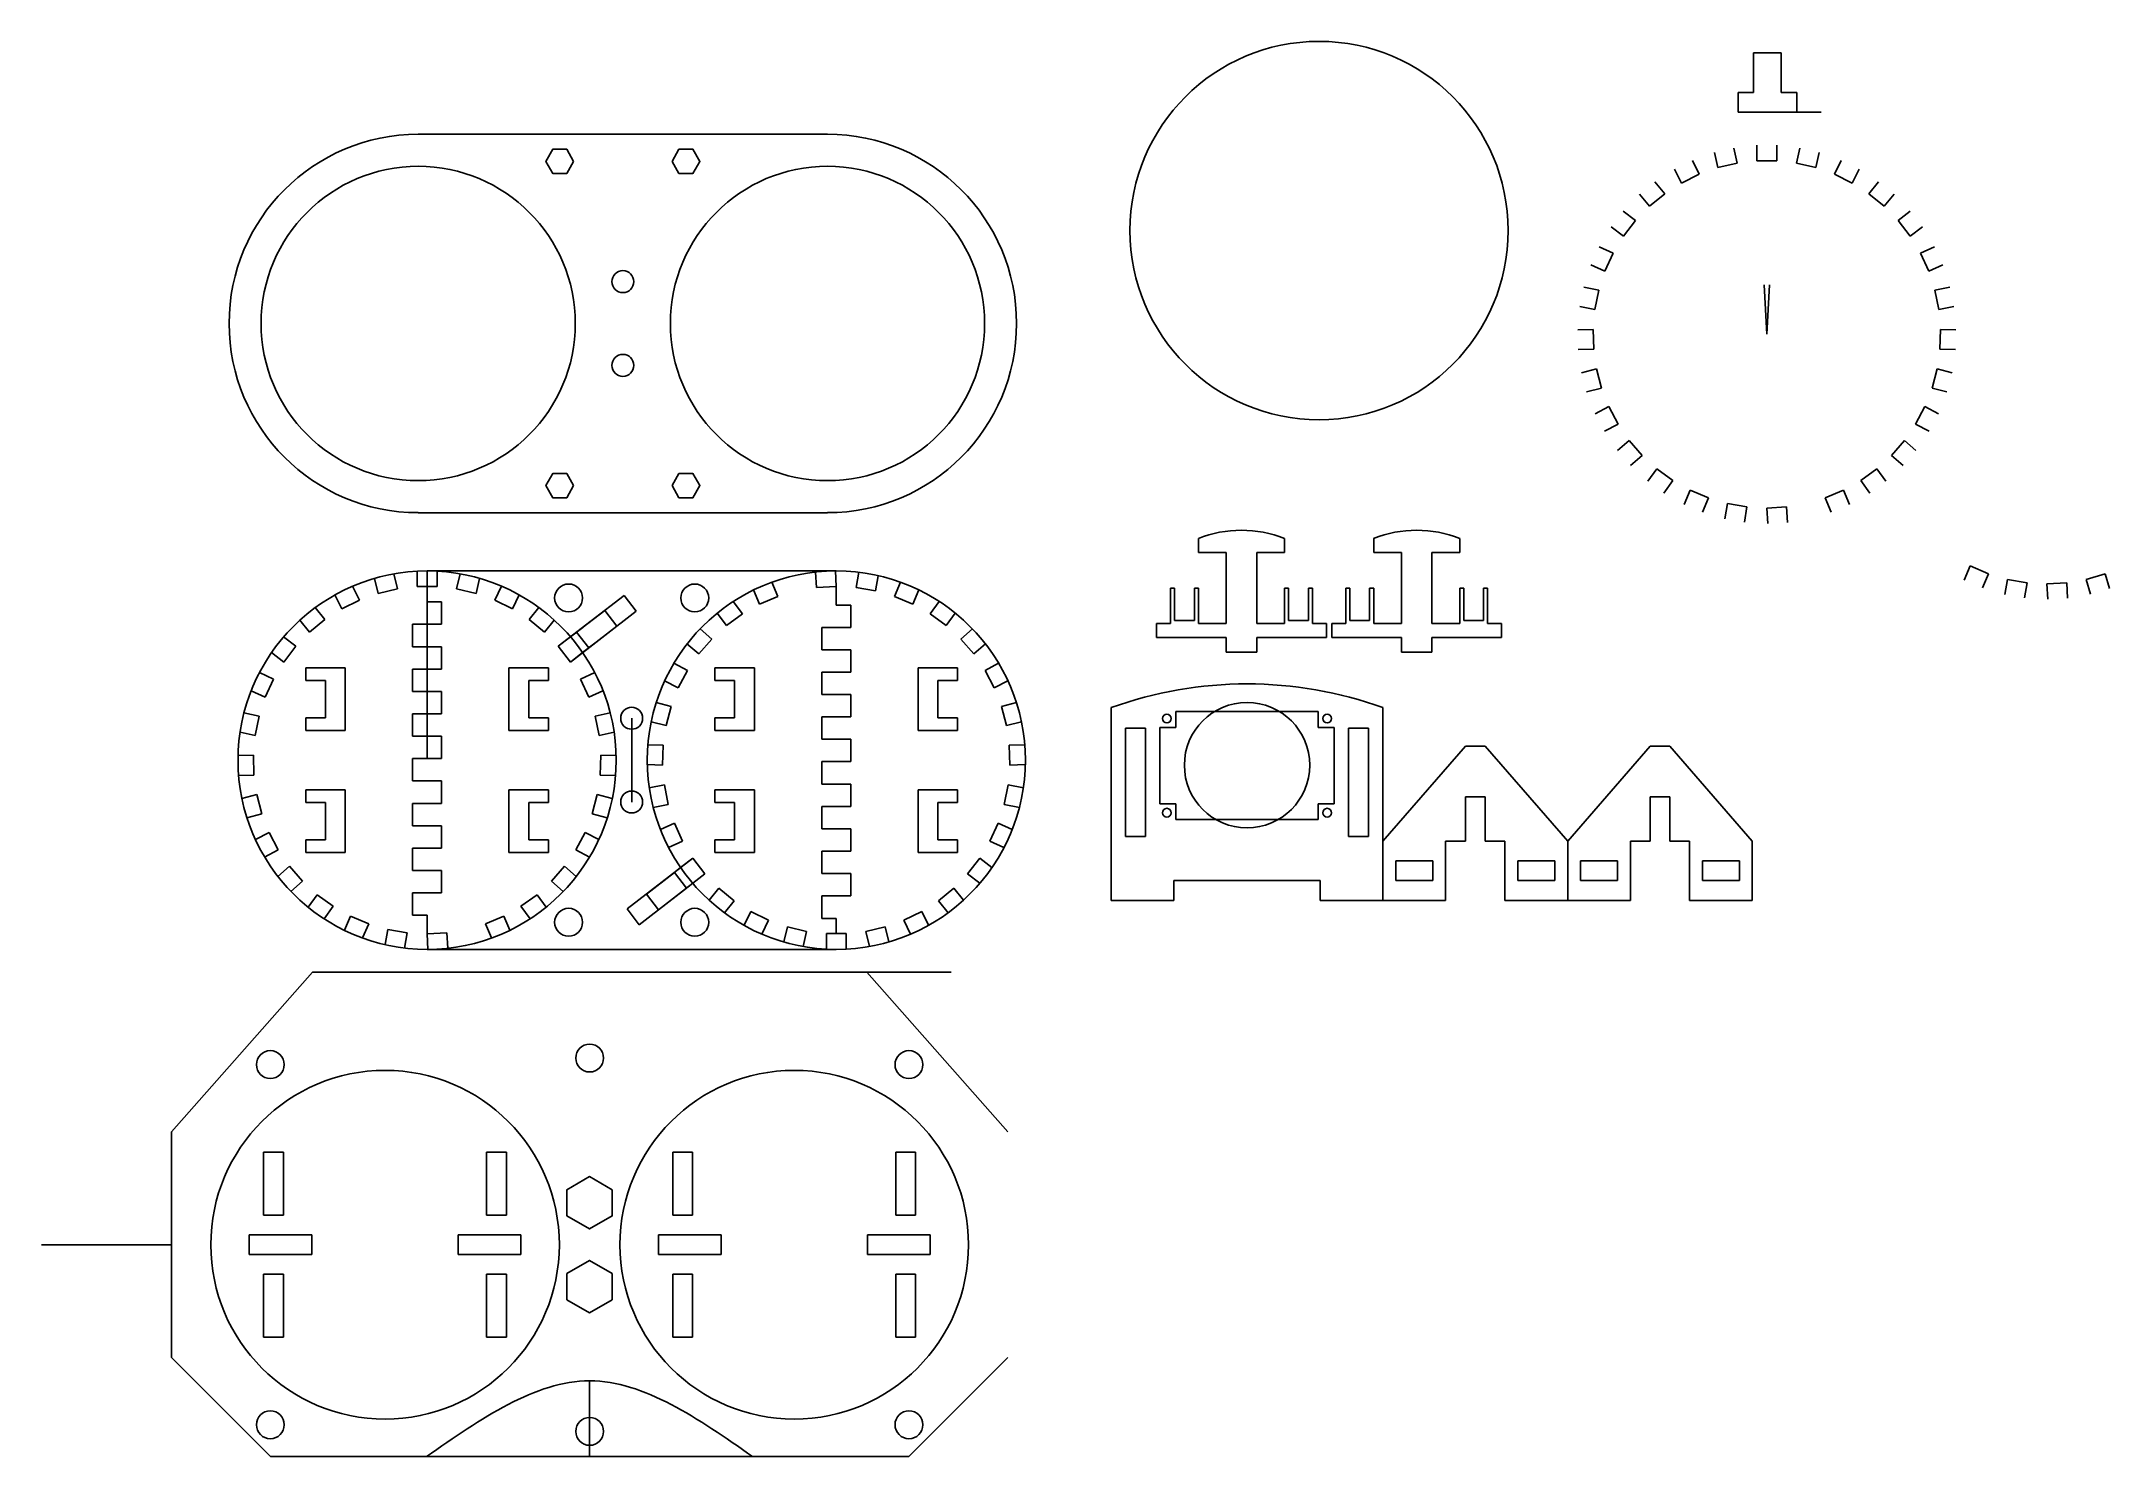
# Model space of a CAD drawing. Header units: inches. Extents: x 2.3 to 20.9, y -6.5 to 6.2.
import ezdxf

# ---------------------------------------------------------------- set-up
doc = ezdxf.new("R2010")
doc.units = ezdxf.units.IN
doc.header["$MEASUREMENT"] = 0

msp = doc.modelspace()

# ---------------------------------------------------------------- linework, layer by layer
for p, q in [((17.668, 5.884), (17.668, 6.061)), ((17.668, 6.061), (17.917, 6.061)), ((17.917, 5.884), (17.917, 6.061)), ((17.668, 5.706), (17.668, 5.884)), ((17.917, 5.706), (17.917, 5.884)), ((17.53, 5.529), (17.53, 5.706)), ((17.53, 5.706), (17.668, 5.706)), ((17.917, 5.706), (18.056, 5.706)), ((18.056, 5.529), (18.056, 5.706)), ((17.53, 5.529), (17.668, 5.529)), ((17.668, 5.529), (17.917, 5.529)), ((17.917, 5.529), (18.056, 5.529)), ((18.056, 5.529), (18.275, 5.529)), ((5.692, 5.332), (9.363, 5.332)), ((17.522, 5.074), (17.491, 5.209)), ((17.699, 5.094), (17.699, 5.233)), ((17.877, 5.094), (17.877, 5.233)), ((18.054, 5.074), (18.085, 5.209)), ((17.022, 4.895), (16.961, 5.02)), ((17.182, 4.974), (17.12, 5.098)), ((17.349, 5.034), (17.318, 5.169)), ((17.349, 5.034), (17.522, 5.074)), ((17.699, 5.094), (17.877, 5.094)), ((18.227, 5.034), (18.054, 5.074)), ((18.227, 5.034), (18.258, 5.169)), ((18.394, 4.974), (18.456, 5.098)), ((18.554, 4.895), (18.615, 5.02)), ((16.872, 4.799), (16.785, 4.906)), ((17.022, 4.895), (17.182, 4.974)), ((18.554, 4.895), (18.394, 4.974)), ((18.704, 4.799), (18.791, 4.906)), ((16.611, 4.559), (16.501, 4.644)), ((16.735, 4.687), (16.647, 4.794)), ((16.735, 4.687), (16.872, 4.799)), ((18.841, 4.687), (18.704, 4.799)), ((18.841, 4.687), (18.929, 4.794)), ((18.965, 4.559), (19.075, 4.644)), ((16.502, 4.418), (16.392, 4.503)), ((16.502, 4.418), (16.611, 4.559)), ((19.074, 4.418), (18.965, 4.559)), ((19.074, 4.418), (19.184, 4.503)), ((16.41, 4.266), (16.284, 4.323)), ((19.166, 4.266), (19.292, 4.323)), ((16.336, 4.104), (16.21, 4.162)), ((16.336, 4.104), (16.41, 4.266)), ((19.24, 4.104), (19.166, 4.266)), ((19.24, 4.104), (19.366, 4.162)), ((16.281, 3.935), (16.146, 3.962)), ((16.281, 3.935), (16.146, 3.962)), ((16.246, 3.761), (16.281, 3.935)), ((16.246, 3.761), (16.281, 3.935)), ((17.788, 3.539), (17.763, 3.982)), ((17.788, 3.539), (17.813, 3.982)), ((19.295, 3.935), (19.43, 3.962)), ((19.295, 3.935), (19.43, 3.962)), ((19.33, 3.761), (19.295, 3.935)), ((19.33, 3.761), (19.295, 3.935)), ((16.246, 3.761), (16.11, 3.788)), ((16.246, 3.761), (16.11, 3.788)), ((19.33, 3.761), (19.466, 3.788)), ((19.33, 3.761), (19.466, 3.788)), ((16.231, 3.583), (16.092, 3.579)), ((16.236, 3.406), (16.231, 3.583)), ((19.34, 3.406), (19.345, 3.583)), ((19.345, 3.583), (19.484, 3.579)), ((16.236, 3.406), (16.097, 3.402)), ((19.34, 3.406), (19.479, 3.402)), ((16.261, 3.229), (16.127, 3.194)), ((16.306, 3.057), (16.261, 3.229)), ((19.27, 3.057), (19.315, 3.229)), ((19.315, 3.229), (19.449, 3.194)), ((16.306, 3.057), (16.172, 3.022)), ((19.27, 3.057), (19.404, 3.022)), ((16.371, 2.892), (16.248, 2.827)), ((16.454, 2.734), (16.371, 2.892)), ((19.122, 2.734), (19.205, 2.892)), ((19.205, 2.892), (19.328, 2.827)), ((16.454, 2.734), (16.331, 2.67)), ((19.122, 2.734), (19.245, 2.67)), ((16.554, 2.587), (16.45, 2.497)), ((16.671, 2.453), (16.554, 2.587)), ((16.671, 2.453), (16.566, 2.362)), ((18.905, 2.453), (19.022, 2.587)), ((18.905, 2.453), (19.01, 2.362)), ((19.022, 2.587), (19.126, 2.497)), ((16.802, 2.333), (16.72, 2.221)), ((16.946, 2.228), (16.802, 2.333)), ((16.946, 2.228), (16.864, 2.116)), ((18.63, 2.228), (18.774, 2.333)), ((18.63, 2.228), (18.712, 2.116)), ((18.774, 2.333), (18.856, 2.221)), ((17.101, 2.141), (17.047, 2.013)), ((17.101, 2.141), (17.047, 2.013)), ((17.264, 2.072), (17.101, 2.141)), ((17.264, 2.072), (17.101, 2.141)), ((17.264, 2.072), (17.211, 1.944)), ((17.264, 2.072), (17.211, 1.944)), ((18.312, 2.072), (18.475, 2.141)), ((18.312, 2.072), (18.365, 1.944)), ((18.475, 2.141), (18.529, 2.013)), ((5.692, 1.939), (9.363, 1.939)), ((17.435, 2.021), (17.412, 1.885)), ((17.61, 1.991), (17.435, 2.021)), ((17.61, 1.991), (17.587, 1.855)), ((17.966, 1.991), (17.788, 1.981)), ((17.788, 1.981), (17.796, 1.843)), ((17.966, 1.991), (17.973, 1.853)), ((12.69, 1.584), (12.69, 1.709)), ((13.463, 1.584), (13.463, 1.709)), ((14.262, 1.584), (14.262, 1.709)), ((15.034, 1.584), (15.034, 1.709)), ((12.69, 1.584), (12.94, 1.584)), ((12.94, 0.947), (12.94, 1.584)), ((13.213, 0.947), (13.213, 1.584)), ((13.463, 1.584), (13.213, 1.584)), ((14.262, 1.584), (14.512, 1.584)), ((14.512, 0.946), (14.512, 1.584)), ((14.784, 0.946), (14.784, 1.584)), ((15.034, 1.584), (14.784, 1.584)), ((5.333, 1.216), (5.301, 1.351)), ((5.506, 1.257), (5.475, 1.391)), ((5.683, 1.277), (5.683, 1.415)), ((5.772, -0.265), (5.772, 1.418)), ((5.772, 1.418), (9.442, 1.418)), ((5.861, 1.277), (5.861, 1.415)), ((6.037, 1.257), (6.069, 1.391)), ((6.211, 1.216), (6.242, 1.351)), ((8.918, 1.189), (8.864, 1.316)), ((9.264, 1.269), (9.256, 1.407)), ((9.442, 1.279), (9.434, 1.418)), ((9.619, 1.269), (9.643, 1.406)), ((9.795, 1.239), (9.818, 1.375)), ((9.965, 1.189), (10.019, 1.316)), ((9.965, 1.189), (10.019, 1.316)), ((19.613, 1.462), (19.559, 1.334)), ((19.777, 1.393), (19.613, 1.462)), ((19.777, 1.393), (19.723, 1.265)), ((19.947, 1.342), (19.924, 1.206)), ((20.123, 1.312), (19.947, 1.342)), ((20.123, 1.312), (20.099, 1.176)), ((20.478, 1.312), (20.3, 1.302)), ((20.3, 1.302), (20.308, 1.164)), ((20.478, 1.312), (20.486, 1.174)), ((20.824, 1.393), (20.653, 1.342)), ((20.653, 1.342), (20.692, 1.21)), ((20.824, 1.393), (20.863, 1.26)), ((5.006, 1.078), (4.944, 1.202)), ((5.006, 1.078), (5.165, 1.156)), ((5.165, 1.156), (5.104, 1.281)), ((5.333, 1.216), (5.506, 1.257)), ((5.683, 1.277), (5.861, 1.277)), ((5.772, 1.14), (5.772, 1.279)), ((5.772, 1.14), (5.902, 1.14)), ((5.902, 1.14), (5.902, 0.939)), ((6.211, 1.216), (6.037, 1.257)), ((6.378, 1.156), (6.439, 1.281)), ((6.538, 1.078), (6.378, 1.156)), ((6.538, 1.078), (6.599, 1.202)), ((7.539, 1.197), (6.949, 0.742)), ((7.648, 1.056), (7.539, 1.197)), ((8.6, 1.032), (8.518, 1.144)), ((8.754, 1.12), (8.7, 1.247)), ((8.918, 1.189), (8.754, 1.12)), ((9.264, 1.269), (9.442, 1.279)), ((9.442, 1.112), (9.442, 1.279)), ((9.619, 1.269), (9.795, 1.239)), ((9.965, 1.189), (10.129, 1.12)), ((9.965, 1.189), (10.129, 1.12)), ((10.129, 1.12), (10.183, 1.247)), ((10.129, 1.12), (10.183, 1.247)), ((10.284, 1.032), (10.365, 1.144)), ((12.476, 1.263), (12.44, 1.263)), ((12.44, 1.263), (12.44, 0.947)), ((12.476, 0.974), (12.476, 1.263)), ((12.654, 1.263), (12.654, 0.974)), ((12.654, 1.263), (12.69, 1.263)), ((12.69, 1.263), (12.69, 0.947)), ((13.499, 1.263), (13.463, 1.263)), ((13.463, 1.263), (13.463, 0.947)), ((13.499, 1.263), (13.499, 0.974)), ((13.676, 1.263), (13.713, 1.263)), ((13.676, 0.974), (13.676, 1.263)), ((13.713, 1.263), (13.713, 0.947)), ((14.012, 1.263), (14.012, 0.946)), ((14.048, 1.263), (14.012, 1.263)), ((14.048, 0.974), (14.048, 1.263)), ((14.225, 1.263), (14.262, 1.263)), ((14.225, 1.263), (14.225, 0.974)), ((14.262, 1.263), (14.262, 0.946)), ((15.034, 1.263), (15.034, 0.946)), ((15.071, 1.263), (15.034, 1.263)), ((15.071, 1.263), (15.071, 0.974)), ((15.248, 1.263), (15.284, 1.263)), ((15.248, 0.974), (15.248, 1.263)), ((15.284, 1.263), (15.284, 0.946)), ((4.718, 0.869), (4.631, 0.976)), ((4.718, 0.869), (4.856, 0.982)), ((4.856, 0.982), (4.768, 1.089)), ((5.772, 0.939), (5.641, 0.939)), ((5.641, 0.939), (5.641, 0.738)), ((5.902, 0.939), (5.772, 0.939)), ((6.687, 0.982), (6.775, 1.089)), ((6.825, 0.869), (6.687, 0.982)), ((6.825, 0.869), (6.913, 0.976)), ((7.648, 1.056), (7.058, 0.601)), ((7.113, 0.868), (7.366, 1.063)), ((7.366, 1.063), (7.474, 0.922)), ((8.456, 0.927), (8.374, 1.039)), ((8.6, 1.032), (8.456, 0.927)), ((9.572, 1.112), (9.442, 1.112)), ((9.572, 0.911), (9.572, 1.112)), ((10.284, 1.032), (10.428, 0.927)), ((10.428, 0.927), (10.509, 1.039)), ((12.315, 0.947), (12.315, 0.822)), ((12.315, 0.947), (12.44, 0.947)), ((12.476, 0.974), (12.654, 0.974)), ((12.69, 0.947), (12.94, 0.947)), ((13.463, 0.947), (13.213, 0.947)), ((13.676, 0.974), (13.499, 0.974)), ((13.838, 0.947), (13.713, 0.947)), ((13.838, 0.947), (13.838, 0.822)), ((13.887, 0.946), (14.012, 0.946)), ((13.887, 0.946), (13.887, 0.821)), ((14.048, 0.974), (14.225, 0.974)), ((14.262, 0.946), (14.512, 0.946)), ((15.034, 0.946), (14.784, 0.946)), ((15.248, 0.974), (15.071, 0.974)), ((15.409, 0.946), (15.284, 0.946)), ((15.409, 0.946), (15.409, 0.821)), ((4.594, 0.742), (4.485, 0.826)), ((6.949, 0.742), (7.059, 0.826)), ((7.059, 0.826), (7.168, 0.911)), ((7.113, 0.868), (7.222, 0.728)), ((7.167, 0.685), (7.277, 0.77)), ((7.222, 0.728), (7.474, 0.922)), ((8.208, 0.673), (8.103, 0.763)), ((8.325, 0.807), (8.208, 0.673)), ((8.325, 0.807), (8.22, 0.898)), ((9.312, 0.711), (9.312, 0.911)), ((9.312, 0.911), (9.442, 0.911)), ((9.442, 0.911), (9.572, 0.911)), ((10.559, 0.807), (10.664, 0.898)), ((10.559, 0.807), (10.676, 0.673)), ((10.676, 0.673), (10.78, 0.763)), ((12.94, 0.822), (12.315, 0.822)), ((12.94, 0.688), (12.94, 0.822)), ((13.213, 0.688), (13.213, 0.822)), ((13.213, 0.822), (13.838, 0.822)), ((14.512, 0.821), (13.887, 0.821)), ((14.512, 0.688), (14.512, 0.821)), ((14.784, 0.821), (15.409, 0.821)), ((14.784, 0.688), (14.784, 0.821)), ((4.486, 0.601), (4.376, 0.685)), ((4.486, 0.601), (4.594, 0.742)), ((5.641, 0.738), (5.772, 0.738)), ((5.772, 0.738), (5.902, 0.738)), ((5.902, 0.738), (5.902, 0.538)), ((7.058, 0.601), (6.949, 0.742)), ((7.058, 0.601), (7.167, 0.685)), ((8.108, 0.526), (7.985, 0.591)), ((9.442, 0.711), (9.312, 0.711)), ((9.572, 0.711), (9.442, 0.711)), ((9.572, 0.51), (9.572, 0.711)), ((10.776, 0.526), (10.898, 0.591)), ((12.94, 0.688), (13.213, 0.688)), ((14.512, 0.688), (14.784, 0.688)), ((4.394, 0.448), (4.268, 0.506)), ((4.32, 0.287), (4.394, 0.448)), ((4.86, 0.55), (4.683, 0.55)), ((4.683, 0.55), (4.683, 0.435)), ((4.86, 0.435), (4.683, 0.435)), ((4.86, 0.55), (5.037, 0.55)), ((4.86, 0.435), (4.86, 0.102)), ((5.037, 0.55), (5.037, -0.013)), ((5.772, 0.538), (5.641, 0.538)), ((5.641, 0.538), (5.641, 0.337)), ((5.902, 0.538), (5.772, 0.538)), ((6.506, 0.55), (6.506, -0.013)), ((6.683, 0.55), (6.506, 0.55)), ((6.86, 0.55), (6.683, 0.55)), ((6.683, 0.55), (6.86, 0.55)), ((6.683, 0.435), (6.683, 0.102)), ((6.683, 0.435), (6.86, 0.435)), ((6.86, 0.55), (6.86, 0.435)), ((7.149, 0.448), (7.275, 0.506)), ((7.223, 0.287), (7.149, 0.448)), ((8.025, 0.369), (7.902, 0.433)), ((8.108, 0.526), (8.025, 0.369)), ((8.353, 0.55), (8.707, 0.55)), ((8.353, 0.55), (8.53, 0.55)), ((8.353, 0.55), (8.353, 0.435)), ((8.53, 0.435), (8.353, 0.435)), ((8.53, 0.102), (8.53, 0.435)), ((8.707, -0.013), (8.707, 0.55)), ((9.312, 0.309), (9.312, 0.51)), ((9.312, 0.51), (9.442, 0.51)), ((9.442, 0.51), (9.572, 0.51)), ((10.176, -0.013), (10.176, 0.55)), ((10.53, 0.55), (10.176, 0.55)), ((10.53, 0.55), (10.353, 0.55)), ((10.353, 0.102), (10.353, 0.435)), ((10.353, 0.435), (10.53, 0.435)), ((10.53, 0.55), (10.53, 0.435)), ((10.776, 0.526), (10.859, 0.369)), ((10.859, 0.369), (10.981, 0.433)), ((4.32, 0.287), (4.194, 0.344)), ((5.641, 0.337), (5.772, 0.337)), ((5.772, 0.337), (5.902, 0.337)), ((5.902, 0.337), (5.902, 0.136)), ((7.223, 0.287), (7.349, 0.344)), ((7.96, 0.203), (7.826, 0.238)), ((7.96, 0.203), (7.915, 0.031)), ((9.442, 0.309), (9.312, 0.309)), ((9.572, 0.309), (9.442, 0.309)), ((9.572, 0.109), (9.572, 0.309)), ((10.923, 0.203), (11.057, 0.238)), ((10.923, 0.203), (10.969, 0.031)), ((11.907, 0.193), (11.907, -1.537)), ((14.345, 0.193), (14.345, -1.537)), ((4.265, 0.117), (4.129, 0.145)), ((4.265, 0.117), (4.129, 0.145)), ((4.23, -0.057), (4.265, 0.117)), ((4.23, -0.057), (4.265, 0.117)), ((4.86, 0.102), (4.683, 0.102)), ((4.683, -0.013), (4.683, 0.102)), ((5.772, 0.136), (5.641, 0.136)), ((5.641, 0.136), (5.641, -0.064)), ((5.902, 0.136), (5.772, 0.136)), ((6.683, 0.102), (6.86, 0.102)), ((6.86, -0.013), (6.86, 0.102)), ((7.278, 0.117), (7.414, 0.145)), ((7.278, 0.117), (7.414, 0.145)), ((7.314, -0.057), (7.278, 0.117)), ((7.314, -0.057), (7.278, 0.117)), ((7.607, 0.097), (7.607, -0.654)), ((7.915, 0.031), (7.781, 0.066)), ((8.53, 0.102), (8.353, 0.102)), ((8.353, -0.013), (8.353, 0.102)), ((9.312, -0.092), (9.312, 0.109)), ((9.312, 0.109), (9.442, 0.109)), ((9.442, 0.109), (9.572, 0.109)), ((10.353, 0.102), (10.53, 0.102)), ((10.53, -0.013), (10.53, 0.102)), ((10.969, 0.031), (11.103, 0.066)), ((12.037, 0.007), (12.214, 0.007)), ((12.037, 0.007), (12.037, -0.962)), ((12.214, 0.007), (12.214, -0.962)), ((12.345, 0.015), (12.486, 0.015)), ((12.345, 0.015), (12.345, -0.671)), ((12.486, 0.156), (13.765, 0.156)), ((12.486, 0.156), (12.486, 0.015)), ((13.765, 0.156), (13.765, 0.015)), ((13.907, 0.015), (13.765, 0.015)), ((13.907, 0.015), (13.907, -0.671)), ((14.037, 0.007), (14.037, -0.962)), ((14.215, 0.007), (14.037, 0.007)), ((14.215, 0.007), (14.215, -0.962)), ((4.23, -0.057), (4.094, -0.029)), ((4.23, -0.057), (4.094, -0.029)), ((4.683, -0.013), (5.037, -0.013)), ((5.641, -0.064), (5.772, -0.064)), ((5.772, -0.064), (5.902, -0.064)), ((5.902, -0.064), (5.902, -0.265)), ((6.86, -0.013), (6.506, -0.013)), ((6.86, -0.013), (6.683, -0.013)), ((7.314, -0.057), (7.449, -0.029)), ((7.314, -0.057), (7.449, -0.029)), ((7.89, -0.145), (7.751, -0.141)), ((7.89, -0.145), (7.884, -0.323)), ((8.353, -0.013), (8.53, -0.013)), ((8.53, -0.013), (8.353, -0.013)), ((8.53, -0.013), (8.707, -0.013)), ((9.442, -0.092), (9.312, -0.092)), ((9.572, -0.092), (9.442, -0.092)), ((9.572, -0.292), (9.572, -0.092)), ((10.353, -0.013), (10.176, -0.013)), ((10.353, -0.013), (10.53, -0.013)), ((10.53, -0.013), (10.353, -0.013)), ((10.994, -0.145), (11.132, -0.141)), ((10.994, -0.145), (10.999, -0.323)), ((15.085, -0.152), (14.345, -1.005)), ((15.085, -0.152), (15.262, -0.152)), ((15.262, -0.152), (16.002, -1.005)), ((16.741, -0.152), (16.002, -1.005)), ((16.741, -0.152), (16.919, -0.152)), ((16.919, -0.152), (17.658, -1.005)), ((4.214, -0.234), (4.076, -0.238)), ((4.219, -0.412), (4.214, -0.234)), ((5.641, -0.265), (5.641, -0.465)), ((5.772, -0.265), (5.641, -0.265)), ((5.902, -0.265), (5.772, -0.265)), ((7.324, -0.412), (7.329, -0.234)), ((7.329, -0.234), (7.467, -0.238)), ((7.884, -0.323), (7.746, -0.319)), ((9.312, -0.493), (9.312, -0.292)), ((9.312, -0.292), (9.442, -0.292)), ((9.442, -0.292), (9.572, -0.292)), ((10.999, -0.323), (11.137, -0.319)), ((4.219, -0.412), (4.081, -0.416)), ((4.683, -0.544), (4.86, -0.544)), ((4.86, -0.544), (4.683, -0.544)), ((4.683, -0.544), (4.683, -0.659)), ((4.86, -0.544), (5.037, -0.544)), ((5.037, -0.544), (5.037, -1.107)), ((5.641, -0.465), (5.772, -0.465)), ((5.772, -0.465), (5.902, -0.465)), ((5.902, -0.465), (5.902, -0.666)), ((6.506, -0.544), (6.506, -1.107)), ((6.683, -0.544), (6.506, -0.544)), ((6.683, -0.544), (6.86, -0.544)), ((6.86, -0.544), (6.683, -0.544)), ((6.86, -0.544), (6.86, -0.659)), ((7.324, -0.412), (7.462, -0.416)), ((7.9, -0.5), (7.764, -0.528)), ((7.9, -0.5), (7.764, -0.528)), ((7.9, -0.5), (7.935, -0.675)), ((7.9, -0.5), (7.935, -0.675)), ((8.353, -0.544), (8.707, -0.544)), ((8.353, -0.544), (8.53, -0.544)), ((8.353, -0.544), (8.353, -0.659)), ((8.707, -1.107), (8.707, -0.544)), ((9.442, -0.493), (9.312, -0.493)), ((9.572, -0.493), (9.442, -0.493)), ((9.572, -0.694), (9.572, -0.493)), ((10.176, -1.107), (10.176, -0.544)), ((10.53, -0.544), (10.176, -0.544)), ((10.53, -0.544), (10.53, -0.659)), ((10.984, -0.5), (10.949, -0.675)), ((10.984, -0.5), (10.949, -0.675)), ((10.984, -0.5), (11.12, -0.528)), ((10.984, -0.5), (11.12, -0.528)), ((4.245, -0.588), (4.111, -0.623)), ((4.29, -0.76), (4.245, -0.588)), ((4.86, -0.659), (4.683, -0.659)), ((4.86, -0.659), (4.86, -0.992)), ((5.641, -0.666), (5.641, -0.867)), ((5.772, -0.666), (5.641, -0.666)), ((5.902, -0.666), (5.772, -0.666)), ((6.683, -0.659), (6.683, -0.992)), ((6.683, -0.659), (6.86, -0.659)), ((7.253, -0.76), (7.298, -0.588)), ((7.298, -0.588), (7.432, -0.623)), ((7.935, -0.675), (7.799, -0.702)), ((7.935, -0.675), (7.799, -0.702)), ((8.53, -0.659), (8.353, -0.659)), ((8.53, -0.992), (8.53, -0.659)), ((9.312, -0.894), (9.312, -0.694)), ((9.312, -0.694), (9.442, -0.694)), ((9.442, -0.694), (9.572, -0.694)), ((10.353, -0.992), (10.353, -0.659)), ((10.353, -0.659), (10.53, -0.659)), ((10.949, -0.675), (11.084, -0.702)), ((10.949, -0.675), (11.084, -0.702)), ((12.345, -0.671), (12.486, -0.671)), ((12.486, -0.812), (12.486, -0.671)), ((13.907, -0.671), (13.765, -0.671)), ((13.765, -0.812), (13.765, -0.671)), ((15.085, -0.607), (15.085, -1.005)), ((15.085, -0.607), (15.262, -0.607)), ((15.262, -0.607), (15.262, -1.005)), ((16.741, -0.607), (16.919, -0.607)), ((16.741, -0.607), (16.741, -1.005)), ((16.919, -0.607), (16.919, -1.005)), ((4.29, -0.76), (4.156, -0.795)), ((4.354, -0.926), (4.232, -0.99)), ((4.437, -1.083), (4.354, -0.926)), ((5.641, -0.867), (5.772, -0.867)), ((5.772, -0.867), (5.902, -0.867)), ((5.902, -0.867), (5.902, -1.067)), ((7.106, -1.083), (7.189, -0.926)), ((7.189, -0.926), (7.311, -0.99)), ((7.253, -0.76), (7.387, -0.795)), ((7.99, -0.844), (7.864, -0.901)), ((7.99, -0.844), (8.064, -1.006)), ((9.442, -0.894), (9.312, -0.894)), ((9.572, -0.894), (9.442, -0.894)), ((9.572, -1.095), (9.572, -0.894)), ((10.894, -0.844), (10.82, -1.006)), ((10.894, -0.844), (11.02, -0.901)), ((12.486, -0.812), (13.765, -0.812)), ((4.437, -1.083), (4.315, -1.148)), ((4.86, -0.992), (4.683, -0.992)), ((4.683, -1.107), (4.683, -0.992)), ((4.683, -1.107), (4.86, -1.107)), ((4.683, -1.107), (5.037, -1.107)), ((5.641, -1.067), (5.641, -1.268)), ((5.772, -1.067), (5.641, -1.067)), ((5.902, -1.067), (5.772, -1.067)), ((6.86, -1.107), (6.506, -1.107)), ((6.683, -0.992), (6.86, -0.992)), ((6.86, -1.107), (6.683, -1.107)), ((6.86, -1.107), (6.86, -0.992)), ((7.106, -1.083), (7.228, -1.148)), ((8.064, -1.006), (7.938, -1.063)), ((8.53, -0.992), (8.353, -0.992)), ((8.353, -1.107), (8.353, -0.992)), ((8.53, -1.107), (8.353, -1.107)), ((8.353, -1.107), (8.53, -1.107)), ((8.53, -1.107), (8.707, -1.107)), ((9.312, -1.295), (9.312, -1.095)), ((9.312, -1.095), (9.442, -1.095)), ((9.442, -1.095), (9.572, -1.095)), ((10.353, -1.107), (10.176, -1.107)), ((10.353, -0.992), (10.53, -0.992)), ((10.353, -1.107), (10.53, -1.107)), ((10.53, -1.107), (10.53, -0.992)), ((10.82, -1.006), (10.946, -1.063)), ((12.037, -0.962), (12.214, -0.962)), ((14.215, -0.962), (14.037, -0.962)), ((14.345, -1.005), (14.345, -1.537)), ((14.907, -1.005), (14.907, -1.537)), ((15.085, -1.005), (14.907, -1.005)), ((15.262, -1.005), (15.439, -1.005)), ((15.439, -1.005), (15.439, -1.537)), ((15.439, -1.005), (15.439, -1.182)), ((16.002, -1.005), (16.002, -1.537)), ((16.002, -1.005), (16.002, -1.537)), ((16.564, -1.005), (16.564, -1.537)), ((16.741, -1.005), (16.564, -1.005)), ((16.919, -1.005), (17.096, -1.005)), ((17.096, -1.005), (17.096, -1.182)), ((17.096, -1.005), (17.096, -1.537)), ((17.658, -1.005), (17.658, -1.537)), ((4.538, -1.23), (4.433, -1.321)), ((4.654, -1.364), (4.538, -1.23)), ((5.641, -1.268), (5.772, -1.268)), ((5.772, -1.268), (5.902, -1.268)), ((5.902, -1.268), (5.902, -1.468)), ((6.889, -1.364), (7.005, -1.23)), ((7.005, -1.23), (7.11, -1.321)), ((7.566, -1.613), (8.156, -1.158)), ((7.991, -1.285), (7.739, -1.479)), ((8.046, -1.242), (7.936, -1.327)), ((8.1, -1.426), (7.991, -1.285)), ((8.156, -1.158), (8.046, -1.242)), ((8.156, -1.158), (8.264, -1.299)), ((9.442, -1.295), (9.312, -1.295)), ((9.572, -1.295), (9.442, -1.295)), ((9.572, -1.496), (9.572, -1.295)), ((10.728, -1.158), (10.619, -1.299)), ((10.728, -1.158), (10.837, -1.242)), ((14.793, -1.182), (14.46, -1.182)), ((14.46, -1.182), (14.46, -1.359)), ((14.793, -1.182), (14.793, -1.359)), ((15.554, -1.182), (15.887, -1.182)), ((15.554, -1.182), (15.554, -1.359)), ((15.887, -1.182), (15.887, -1.359)), ((16.449, -1.182), (16.116, -1.182)), ((16.116, -1.182), (16.116, -1.359)), ((16.449, -1.182), (16.449, -1.359)), ((17.211, -1.182), (17.543, -1.182)), ((17.211, -1.182), (17.211, -1.359)), ((17.543, -1.182), (17.543, -1.359)), ((4.654, -1.364), (4.55, -1.455)), ((5.641, -1.468), (5.641, -1.669)), ((5.772, -1.468), (5.641, -1.468)), ((5.902, -1.468), (5.772, -1.468)), ((6.889, -1.364), (6.993, -1.455)), ((7.674, -1.754), (8.264, -1.299)), ((7.848, -1.62), (7.739, -1.479)), ((8.1, -1.426), (7.848, -1.62)), ((8.155, -1.383), (8.045, -1.468)), ((8.264, -1.299), (8.155, -1.383)), ((8.388, -1.426), (8.301, -1.534)), ((8.388, -1.426), (8.526, -1.539)), ((10.495, -1.426), (10.358, -1.539)), ((10.495, -1.426), (10.583, -1.534)), ((10.619, -1.299), (10.729, -1.383)), ((12.47, -1.359), (13.782, -1.359)), ((12.47, -1.359), (12.47, -1.537)), ((13.782, -1.359), (13.782, -1.537)), ((14.793, -1.359), (14.46, -1.359)), ((15.439, -1.359), (15.439, -1.537)), ((15.554, -1.359), (15.887, -1.359)), ((16.449, -1.359), (16.116, -1.359)), ((17.096, -1.359), (17.096, -1.537)), ((17.211, -1.359), (17.543, -1.359)), ((4.785, -1.485), (4.704, -1.597)), ((4.929, -1.589), (4.785, -1.485)), ((4.929, -1.589), (4.848, -1.701)), ((5.641, -1.669), (5.772, -1.669)), ((5.772, -1.669), (5.772, -1.836)), ((6.614, -1.589), (6.758, -1.485)), ((6.614, -1.589), (6.695, -1.701)), ((6.758, -1.485), (6.839, -1.597)), ((7.566, -1.613), (7.674, -1.754)), ((8.526, -1.539), (8.438, -1.646)), ((8.676, -1.635), (8.615, -1.759)), ((8.676, -1.635), (8.835, -1.714)), ((9.312, -1.697), (9.312, -1.496)), ((9.312, -1.496), (9.442, -1.496)), ((9.442, -1.496), (9.572, -1.496)), ((10.208, -1.635), (10.048, -1.714)), ((10.208, -1.635), (10.269, -1.759)), ((10.358, -1.539), (10.445, -1.646)), ((11.907, -1.537), (12.47, -1.537)), ((13.782, -1.537), (14.345, -1.537)), ((14.907, -1.537), (14.345, -1.537)), ((15.439, -1.537), (16.002, -1.537)), ((16.564, -1.537), (16.002, -1.537)), ((17.096, -1.537), (17.658, -1.537)), ((5.084, -1.677), (5.03, -1.804)), ((5.084, -1.677), (5.03, -1.804)), ((5.248, -1.746), (5.084, -1.677)), ((5.248, -1.746), (5.084, -1.677)), ((5.248, -1.746), (5.194, -1.873)), ((5.248, -1.746), (5.194, -1.873)), ((5.419, -1.796), (5.395, -1.932)), ((5.594, -1.826), (5.419, -1.796)), ((5.594, -1.826), (5.57, -1.963)), ((5.949, -1.826), (5.772, -1.836)), ((5.772, -1.836), (5.78, -1.975)), ((5.949, -1.826), (5.957, -1.965)), ((6.295, -1.746), (6.459, -1.677)), ((6.295, -1.746), (6.349, -1.873)), ((6.459, -1.677), (6.513, -1.804)), ((8.835, -1.714), (8.774, -1.838)), ((9.003, -1.773), (8.972, -1.908)), ((9.003, -1.773), (9.176, -1.814)), ((9.176, -1.814), (9.145, -1.949)), ((9.442, -1.697), (9.312, -1.697)), ((9.353, -1.834), (9.353, -1.972)), ((9.531, -1.834), (9.353, -1.834)), ((9.442, -1.697), (9.442, -1.836)), ((9.531, -1.834), (9.531, -1.972)), ((9.881, -1.773), (9.707, -1.814)), ((9.707, -1.814), (9.739, -1.949)), ((9.881, -1.773), (9.912, -1.908)), ((10.048, -1.714), (10.109, -1.838)), ((5.772, -1.975), (9.442, -1.975)), ((3.479, -3.61), (4.743, -2.178)), ((4.743, -2.178), (10.471, -2.178)), ((10.981, -3.61), (9.716, -2.178)), ((3.479, -3.61), (3.479, -5.635)), ((4.306, -3.794), (4.306, -4.357)), ((4.306, -3.794), (4.483, -3.794)), ((4.483, -4.357), (4.483, -3.794)), ((6.306, -4.357), (6.306, -3.794)), ((6.483, -3.794), (6.306, -3.794)), ((6.483, -3.794), (6.483, -4.357)), ((7.976, -3.794), (7.976, -4.357)), ((7.976, -3.794), (8.153, -3.794)), ((8.153, -4.357), (8.153, -3.794)), ((9.976, -4.357), (9.976, -3.794)), ((10.153, -3.794), (9.976, -3.794)), ((10.153, -3.794), (10.153, -4.357)), ((4.306, -4.357), (4.483, -4.357)), ((6.483, -4.357), (6.306, -4.357)), ((7.976, -4.357), (8.153, -4.357)), ((10.153, -4.357), (9.976, -4.357)), ((3.479, -4.623), (2.312, -4.623)), ((4.738, -4.534), (4.176, -4.534)), ((4.176, -4.711), (4.176, -4.534)), ((4.738, -4.534), (4.738, -4.711)), ((6.051, -4.534), (6.613, -4.534)), ((6.051, -4.534), (6.051, -4.711)), ((6.613, -4.711), (6.613, -4.534)), ((8.408, -4.534), (7.846, -4.534)), ((7.846, -4.711), (7.846, -4.534)), ((8.408, -4.534), (8.408, -4.711)), ((9.721, -4.534), (10.284, -4.534)), ((9.721, -4.534), (9.721, -4.711)), ((10.284, -4.711), (10.284, -4.534)), ((4.176, -4.711), (4.738, -4.711)), ((6.051, -4.711), (6.613, -4.711)), ((7.846, -4.711), (8.408, -4.711)), ((9.721, -4.711), (10.284, -4.711)), ((4.306, -5.451), (4.306, -4.888)), ((4.306, -4.888), (4.483, -4.888)), ((4.483, -4.888), (4.483, -5.451)), ((6.306, -4.888), (6.306, -5.451)), ((6.483, -4.888), (6.306, -4.888)), ((6.483, -5.451), (6.483, -4.888)), ((7.976, -5.451), (7.976, -4.888)), ((7.976, -4.888), (8.153, -4.888)), ((8.153, -4.888), (8.153, -5.451)), ((9.976, -4.888), (9.976, -5.451)), ((10.153, -4.888), (9.976, -4.888)), ((10.153, -5.451), (10.153, -4.888)), ((4.306, -5.451), (4.483, -5.451)), ((6.483, -5.451), (6.306, -5.451)), ((7.976, -5.451), (8.153, -5.451)), ((10.153, -5.451), (9.976, -5.451)), ((4.366, -6.522), (3.479, -5.635)), ((10.094, -6.522), (10.981, -5.635)), ((7.23, -6.522), (7.23, -5.843)), ((4.366, -6.522), (10.094, -6.522)), ((9.086, -6.522), (7.23, -6.522))]:
    msp.add_line(p, q)
for points in [[(7.086, 5.089), (7.024, 5.198), (6.899, 5.198), (6.836, 5.089), (6.899, 4.981), (7.024, 4.981)], [(7.969, 5.089), (8.031, 5.198), (8.156, 5.198), (8.219, 5.089), (8.156, 4.981), (8.031, 4.981)], [(7.086, 2.182), (7.024, 2.073), (6.899, 2.073), (6.836, 2.182), (6.899, 2.29), (7.024, 2.29)], [(7.969, 2.182), (8.031, 2.073), (8.156, 2.073), (8.219, 2.182), (8.156, 2.29), (8.031, 2.29)], [(7.433, -4.13), (7.23, -4.012), (7.026, -4.13), (7.026, -4.364), (7.23, -4.481), (7.433, -4.364)], [(7.433, -4.881), (7.23, -4.764), (7.026, -4.881), (7.026, -5.116), (7.23, -5.233), (7.433, -5.116)]]:
    msp.add_lwpolyline(points, close=True)
for centre, radius in [((13.772, 4.469), 1.696), ((5.692, 3.636), 1.409), ((9.363, 3.636), 1.409), ((7.528, 4.011), 0.0984), ((7.528, 3.26), 0.0984), ((5.772, -0.279), 1.696), ((7.041, 1.175), 0.125), ((9.442, -0.279), 1.696), ((8.173, 1.175), 0.125), ((7.607, 0.097), 0.0984), ((13.126, -0.324), 0.562), ((12.407, 0.094), 0.0394), ((12.407, 0.094), 0.0394), ((12.407, 0.094), 0.0394), ((12.407, 0.094), 0.0394), ((12.407, 0.094), 0.0394), ((12.407, 0.094), 0.0394), ((12.407, 0.094), 0.0394), ((13.845, 0.094), 0.0394), ((13.845, 0.094), 0.0394), ((13.845, 0.094), 0.0394), ((13.845, 0.094), 0.0394), ((13.845, 0.094), 0.0394), ((13.845, 0.094), 0.0394), ((13.845, 0.094), 0.0394), ((7.607, -0.654), 0.0984), ((12.407, -0.75), 0.0394), ((12.407, -0.75), 0.0394), ((12.407, -0.75), 0.0394), ((12.407, -0.75), 0.0394), ((12.407, -0.75), 0.0394), ((12.407, -0.75), 0.0394), ((12.407, -0.75), 0.0394), ((13.845, -0.75), 0.0394), ((13.845, -0.75), 0.0394), ((13.845, -0.75), 0.0394), ((13.845, -0.75), 0.0394), ((13.845, -0.75), 0.0394), ((13.845, -0.75), 0.0394), ((13.845, -0.75), 0.0394), ((7.041, -1.732), 0.125), ((8.173, -1.732), 0.125), ((4.366, -3.008), 0.125), ((7.23, -2.949), 0.125), ((10.094, -3.008), 0.125), ((5.395, -4.623), 1.563), ((9.065, -4.623), 1.563), ((4.366, -6.237), 0.125), ((10.094, -6.237), 0.125), ((7.23, -6.296), 0.125)]:
    msp.add_circle(centre, radius)
for centre, radius, start, end in [((5.692, 3.636), 1.696, 90, 270), ((9.363, 3.636), 1.696, 270, 90), ((13.076, 0.715), 1.067, 68.7683, 111.2317), ((14.648, 0.715), 1.067, 68.7683, 111.2317), ((13.126, -3.201), 3.606, 70.2412, 109.7588)]:
    msp.add_arc(centre, radius, start, end)
msp.add_spline([(5.767, -6.522), (7.23, -5.843), (8.692, -6.522)], degree=3)

doc.saveas('drawing.dxf')
